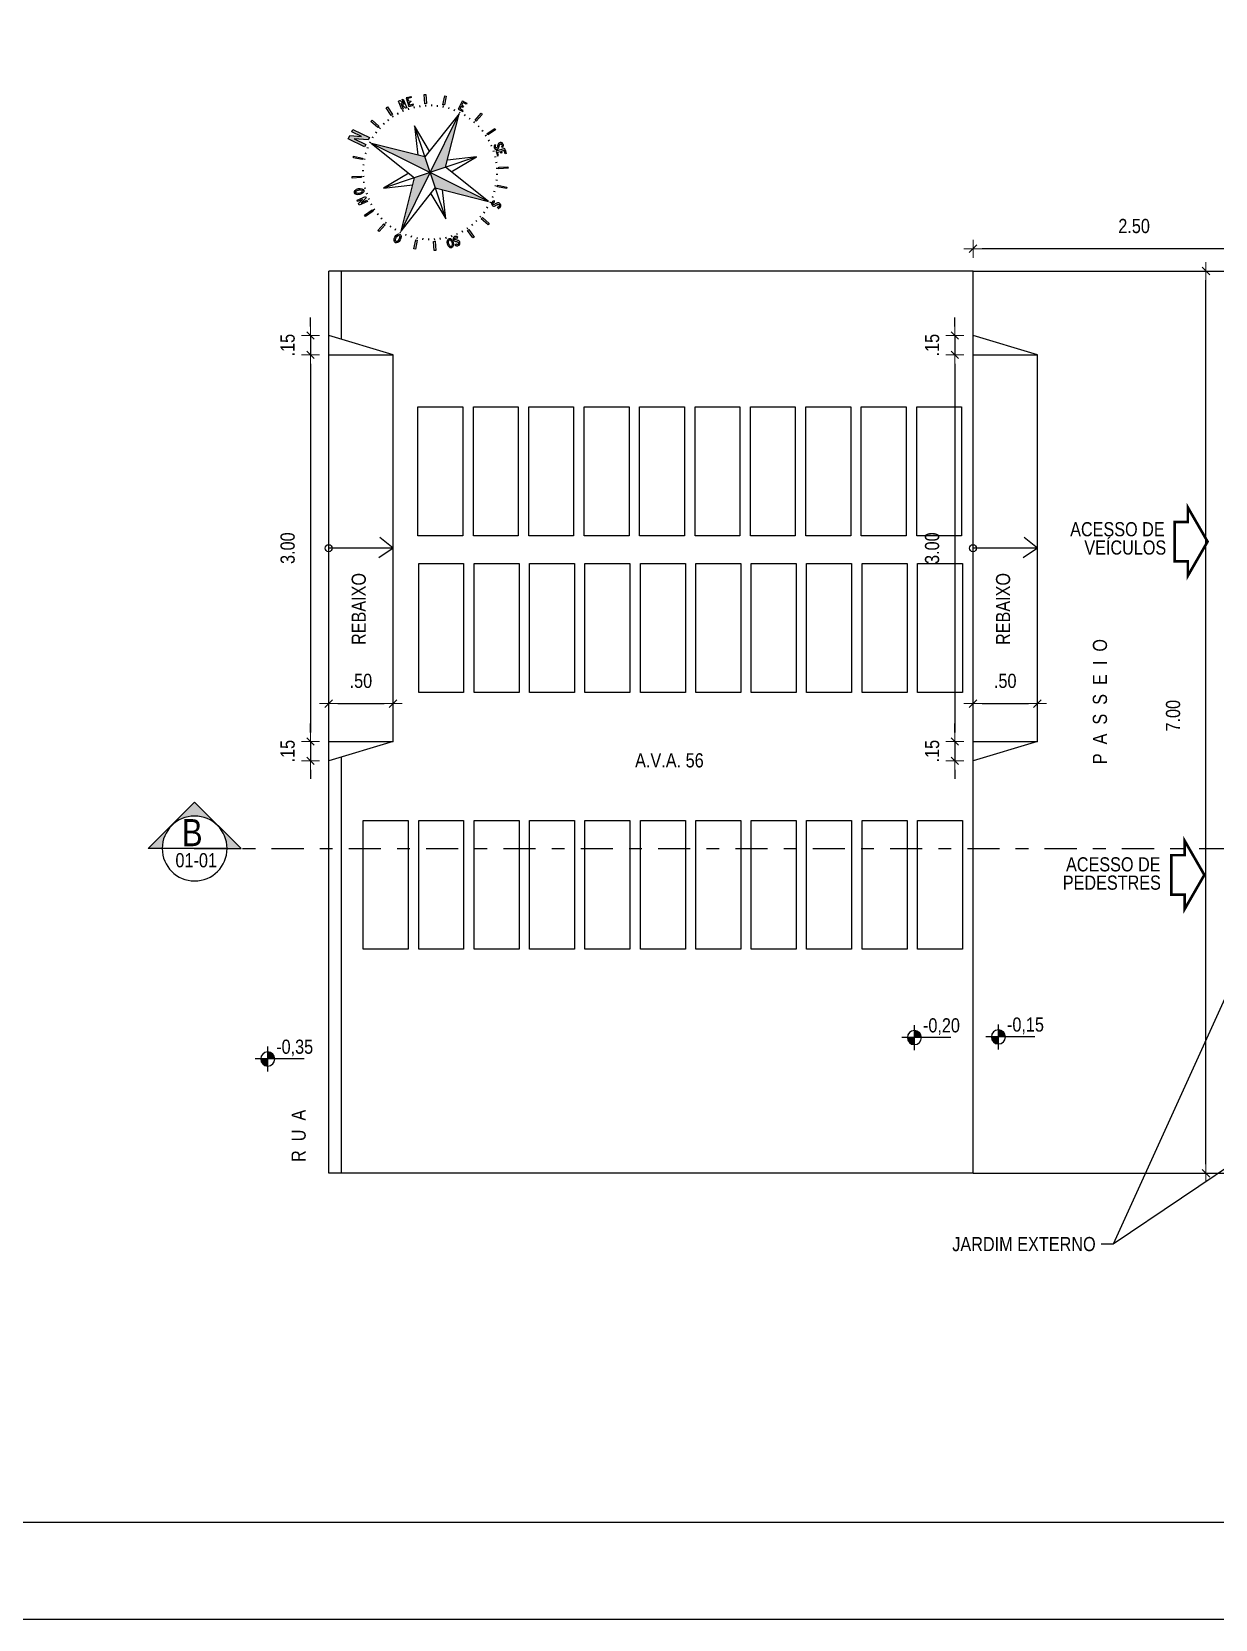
# Model space of a CAD drawing. Extents: x -178 to 151, y -135 to 745.
# Drawn here: x 99.95 to 109.13, y 700.13 to 712.45 of the extents above; entities that cross this region are included whole.
import ezdxf
from ezdxf.enums import TextEntityAlignment as Align

# ---------------------------------------------------------------- set-up
doc = ezdxf.new("R2010")
doc.units = 0
doc.header["$MEASUREMENT"] = 0
doc.header["$PDSIZE"] = -5
doc.linetypes.add('DASHDOT2', pattern=[0.5, 0.25, -0.125, 0, -0.125])
doc.layers.get('0').update_dxf_attribs({"linetype": 'CONTINUOUS'})
doc.layers.get('Defpoints').update_dxf_attribs({"linetype": 'CONTINUOUS'})
for name, color, linetype in [('AR-ALV', 5, 'CONTINUOUS'), ('AR-TXT', 1, 'CONTINUOUS'), ('COTAS', 7, 'CONTINUOUS'), ('DIVERSOS', 1, 'CONTINUOUS'), ('E-txt-g', 3, 'CONTINUOUS'), ('Layer1', 7, 'CONTINUOUS'), ('LAYER4', 7, 'CONTINUOUS'), ('LAYER5', 8, 'CONTINUOUS'), ('LAYER7', 4, 'CONTINUOUS'), ('TXT', 2, 'CONTINUOUS')]:
    doc.layers.add(name, color=color, linetype=linetype)
for name, color, linetype, lineweight in [('E-Cta-W', 7, 'CONTINUOUS', 20), ('E-Pen-C', 4, 'CONTINUOUS', 15), ('E-Pen-G', 3, 'CONTINUOUS', 30), ('E-Txt-W', 7, 'CONTINUOUS', 20)]:
    doc.layers.add(name, color=color, linetype=linetype, lineweight=lineweight)
doc.styles.add('F2', font='swissc.ttf')
doc.styles.add('REG60', font='romans.shx', dxfattribs={"width": 0.8, "height": 0.15})
doc.styles.add('REG80', font='romans.shx', dxfattribs={"width": 0.8, "height": 0.2})
doc.dimstyles.new('DIMENSION-1', dxfattribs={"dimtxt": 0.11, "dimasz": 0.07, "dimexe": 1, "dimexo": 0, "dimgap": 0.12, "dimtad": 1, "dimzin": 7, "dimdsep": 46, "dimtxsty": 'F2', "dimblk1": 'TRACO', "dimblk2": 'TRACO', "dimsah": 1, "dimcen": 1, "dimse1": 1, "dimse2": 1, "dimclrd": 256, "dimclre": 256, "dimclrt": 6, "dimadec": 0, "dimazin": 0, "dimtfac": 1, "dimtix": 1, "dimtmove": 2, "dimatfit": 3, "dimldrblk": 'TRACO', "dimfxl": 1, "dimtolj": 1, "dimtzin": 0, "dimarcsym": 0})
doc.dimstyles.get("Standard").update_dxf_attribs({"dimtxt": 0.18, "dimasz": 0.18, "dimexe": 0.18, "dimexo": 0.0625, "dimgap": 0.09, "dimtad": 0, "dimtih": 1, "dimtoh": 1, "dimdec": 4, "dimzin": 0, "dimdsep": 46, "dimtxsty": 'Standard', "dimcen": 0.09, "dimadec": 0, "dimazin": 0, "dimtfac": 1, "dimtdec": 4, "dimtofl": 0, "dimtmove": 0, "dimatfit": 3, "dimfxl": 1, "dimtolj": 1, "dimtzin": 0, "dimarcsym": 0})

# ---------------------------------------------------------------- blocks, each defined once
blk = doc.blocks.new('TRACO')
at = {"layer": 'E-Pen-C'}
for p, q in [((-1, 0), (1, 0)), ((0, 1), (0, -1))]:
    blk.add_line(p, q, dxfattribs=at)
at = {"layer": 'E-Pen-G'}
blk.add_line((-0.42, -0.42), (0.42, 0.42), dxfattribs=at)
blk = doc.blocks.new('*D343')
at = {"linetype": 'Continuous', "lineweight": -2}
blk.add_line((109.682, 710.763), (107.322, 710.763), dxfattribs=at)
at = {"layer": 'Defpoints', "color": 0, "linetype": 'Continuous'}
for p in [(107.252, 710.763), (107.252, 710.363), (109.752, 710.363)]:
    blk.add_point(p, dxfattribs=at)
at = {"linetype": 'Continuous', "lineweight": -2, "xscale": 0.07, "yscale": 0.07, "zscale": 0.07, "rotation": 180}
blk.add_blockref('TRACO', (107.252, 710.763), dxfattribs=at)
at = {"linetype": 'Continuous', "lineweight": -2, "xscale": 0.07, "yscale": 0.07, "zscale": 0.07}
blk.add_blockref('TRACO', (109.752, 710.763), dxfattribs=at)
at = {"color": 6, "linetype": 'Continuous', "insert": (108.502, 710.939), "char_height": 0.11, "attachment_point": 5, "style": 'F2'}
blk.add_mtext('\\A1;2.50', dxfattribs=at)
blk = doc.blocks.new('*D344')
at = {"linetype": 'Continuous', "lineweight": -2}
for p, q in [((107.111, 710.16), (107.111, 710.23)), ((107.111, 710.09), (107.111, 709.94)), ((107.111, 709.87), (107.111, 709.8))]:
    blk.add_line(p, q, dxfattribs=at)
at = {"layer": 'Defpoints', "color": 0, "linetype": 'Continuous'}
for p in [(107.27, 710.09), (107.111, 709.94), (107.27, 709.94)]:
    blk.add_point(p, dxfattribs=at)
at = {"linetype": 'Continuous', "lineweight": -2, "xscale": 0.07, "yscale": 0.07, "zscale": 0.07}
for p, rotation in [((107.111, 710.09), 270), ((107.111, 709.94), 90)]:
    blk.add_blockref('TRACO', p, dxfattribs=dict(at, rotation=rotation))
at = {"color": 6, "linetype": 'Continuous', "insert": (106.935, 710.015), "char_height": 0.11, "attachment_point": 5, "rotation": 90, "style": 'F2'}
blk.add_mtext('\\A1;.15', dxfattribs=at)
blk = doc.blocks.new('*D345')
at = {"linetype": 'Continuous', "lineweight": -2}
blk.add_line((107.111, 709.87), (107.111, 707.01), dxfattribs=at)
at = {"layer": 'Defpoints', "color": 0, "linetype": 'Continuous'}
for p in [(107.27, 709.94), (107.111, 706.94), (107.27, 706.94)]:
    blk.add_point(p, dxfattribs=at)
at = {"linetype": 'Continuous', "lineweight": -2, "xscale": 0.07, "yscale": 0.07, "zscale": 0.07}
for p, rotation in [((107.111, 709.94), 90), ((107.111, 706.94), 270)]:
    blk.add_blockref('TRACO', p, dxfattribs=dict(at, rotation=rotation))
at = {"color": 6, "linetype": 'Continuous', "insert": (106.935, 708.44), "char_height": 0.11, "attachment_point": 5, "rotation": 90, "style": 'F2'}
blk.add_mtext('\\A1;3.00', dxfattribs=at)
blk = doc.blocks.new('*D346')
at = {"linetype": 'Continuous', "lineweight": -2}
for p, q in [((107.111, 707.01), (107.111, 707.08)), ((107.111, 706.94), (107.111, 706.79)), ((107.111, 706.72), (107.111, 706.65))]:
    blk.add_line(p, q, dxfattribs=at)
at = {"layer": 'Defpoints', "color": 0, "linetype": 'Continuous'}
for p in [(107.27, 706.94), (107.111, 706.79), (107.27, 706.79)]:
    blk.add_point(p, dxfattribs=at)
at = {"linetype": 'Continuous', "lineweight": -2, "xscale": 0.07, "yscale": 0.07, "zscale": 0.07}
for p, rotation in [((107.111, 706.94), 270), ((107.111, 706.79), 90)]:
    blk.add_blockref('TRACO', p, dxfattribs=dict(at, rotation=rotation))
at = {"color": 6, "linetype": 'Continuous', "insert": (106.935, 706.865), "char_height": 0.11, "attachment_point": 5, "rotation": 90, "style": 'F2'}
blk.add_mtext('\\A1;.15', dxfattribs=at)
blk = doc.blocks.new('*D347')
at = {"linetype": 'Continuous', "lineweight": -2}
blk.add_line((107.322, 707.234), (107.682, 707.234), dxfattribs=at)
at = {"layer": 'Defpoints', "color": 0, "linetype": 'Continuous'}
for p in [(107.752, 707.234), (107.252, 706.94), (107.752, 706.94)]:
    blk.add_point(p, dxfattribs=at)
at = {"linetype": 'Continuous', "lineweight": -2, "xscale": 0.07, "yscale": 0.07, "zscale": 0.07, "rotation": 180}
blk.add_blockref('TRACO', (107.252, 707.234), dxfattribs=at)
at = {"linetype": 'Continuous', "lineweight": -2, "xscale": 0.07, "yscale": 0.07, "zscale": 0.07}
blk.add_blockref('TRACO', (107.752, 707.234), dxfattribs=at)
at = {"color": 6, "linetype": 'Continuous', "insert": (107.502, 707.41), "char_height": 0.11, "attachment_point": 5, "style": 'F2'}
blk.add_mtext('\\A1;.50', dxfattribs=at)
blk = doc.blocks.new('*D355')
at = {"linetype": 'Continuous', "lineweight": -2}
blk.add_line((109.06, 703.66), (109.06, 710.52), dxfattribs=at)
at = {"layer": 'Defpoints', "color": 0, "linetype": 'Continuous'}
for p in [(107.179, 710.59), (109.06, 710.59), (107.252, 703.59)]:
    blk.add_point(p, dxfattribs=at)
at = {"linetype": 'Continuous', "lineweight": -2, "xscale": 0.07, "yscale": 0.07, "zscale": 0.07}
for p, rotation in [((109.06, 710.59), 90), ((109.06, 703.59), 270)]:
    blk.add_blockref('TRACO', p, dxfattribs=dict(at, rotation=rotation))
at = {"color": 6, "linetype": 'Continuous', "insert": (108.805, 707.14), "char_height": 0.11, "attachment_point": 5, "rotation": 90, "style": 'F2'}
blk.add_mtext('\\A1;7.00', dxfattribs=at)
blk = doc.blocks.new('Seta')
at = {"const_width": 2}
blk.add_lwpolyline([(10, 15), (10, 26), (25, 0), (10, -26), (10, -15), (0, -15), (0, 15)], close=True, dxfattribs=at)
blk = doc.blocks.new('A$C52F82244')
at = {"layer": 'LAYER5'}
blk.add_hatch(color=2, dxfattribs=at).paths.add_polyline_path([(0.5, 0.85), (0, 0.35), (0.15, 0.35, -1), (0.85, 0.35), (1, 0.35)])
at = {"layer": 'LAYER4', "color": 2}
blk.add_line((0.15, 0.35), (0.85, 0.35), dxfattribs=at)
at = {"layer": 'LAYER7', "color": 2}
for p, q in [((0.5, 0.85), (0, 0.35)), ((0.5, 0.85), (1, 0.35)), ((0.15, 0.35), (0, 0.35)), ((0.85, 0.35), (1, 0.35))]:
    blk.add_line(p, q, dxfattribs=at)
blk.add_circle((0.5, 0.35), 0.35, dxfattribs=at)
blk = doc.blocks.new('NIVEL')
at = {"layer": 'DIVERSOS'}
h = blk.add_hatch(color=7, dxfattribs=at)
h.paths.add_polyline_path([(0, 0.137, 0.414214), (-0.137, 0), (0, 0)])
h.paths.add_polyline_path([(0, 0), (0, -0.137, 0.414214), (0.137, 0)])
at = {"layer": 'DIVERSOS', "color": 7}
for p, q in [((0.709, 0), (-0.242, 0)), ((0, 0.242), (0, -0.242))]:
    blk.add_line(p, q, dxfattribs=at)
blk.add_circle((0, 0), 0.137, dxfattribs=at)
blk = doc.blocks.new('*D475')
at = {"linetype": 'Continuous', "lineweight": -2}
for p, q in [((102.111, 710.16), (102.111, 710.23)), ((102.111, 710.09), (102.111, 709.94)), ((102.111, 709.87), (102.111, 709.8))]:
    blk.add_line(p, q, dxfattribs=at)
at = {"layer": 'Defpoints', "color": 0, "linetype": 'Continuous'}
for p in [(102.27, 710.09), (102.111, 709.94), (102.27, 709.94)]:
    blk.add_point(p, dxfattribs=at)
at = {"linetype": 'Continuous', "lineweight": -2, "xscale": 0.07, "yscale": 0.07, "zscale": 0.07}
for p, rotation in [((102.111, 710.09), 270), ((102.111, 709.94), 90)]:
    blk.add_blockref('TRACO', p, dxfattribs=dict(at, rotation=rotation))
at = {"color": 6, "linetype": 'Continuous', "insert": (101.934, 710.015), "char_height": 0.11, "attachment_point": 5, "rotation": 90, "style": 'F2'}
blk.add_mtext('\\A1;.15', dxfattribs=at)
blk = doc.blocks.new('*D476')
at = {"linetype": 'Continuous', "lineweight": -2}
blk.add_line((102.111, 709.87), (102.111, 707.01), dxfattribs=at)
at = {"layer": 'Defpoints', "color": 0, "linetype": 'Continuous'}
for p in [(102.27, 709.94), (102.111, 706.94), (102.27, 706.94)]:
    blk.add_point(p, dxfattribs=at)
at = {"linetype": 'Continuous', "lineweight": -2, "xscale": 0.07, "yscale": 0.07, "zscale": 0.07}
for p, rotation in [((102.111, 709.94), 90), ((102.111, 706.94), 270)]:
    blk.add_blockref('TRACO', p, dxfattribs=dict(at, rotation=rotation))
at = {"color": 6, "linetype": 'Continuous', "insert": (101.934, 708.44), "char_height": 0.11, "attachment_point": 5, "rotation": 90, "style": 'F2'}
blk.add_mtext('\\A1;3.00', dxfattribs=at)
blk = doc.blocks.new('*D477')
at = {"linetype": 'Continuous', "lineweight": -2}
for p, q in [((102.111, 707.01), (102.111, 707.08)), ((102.111, 706.94), (102.111, 706.79)), ((102.111, 706.72), (102.111, 706.65))]:
    blk.add_line(p, q, dxfattribs=at)
at = {"layer": 'Defpoints', "color": 0, "linetype": 'Continuous'}
for p in [(102.27, 706.94), (102.111, 706.79), (102.27, 706.79)]:
    blk.add_point(p, dxfattribs=at)
at = {"linetype": 'Continuous', "lineweight": -2, "xscale": 0.07, "yscale": 0.07, "zscale": 0.07}
for p, rotation in [((102.111, 706.94), 270), ((102.111, 706.79), 90)]:
    blk.add_blockref('TRACO', p, dxfattribs=dict(at, rotation=rotation))
at = {"color": 6, "linetype": 'Continuous', "insert": (101.934, 706.865), "char_height": 0.11, "attachment_point": 5, "rotation": 90, "style": 'F2'}
blk.add_mtext('\\A1;.15', dxfattribs=at)
blk = doc.blocks.new('*D478')
at = {"linetype": 'Continuous', "lineweight": -2}
blk.add_line((102.322, 707.234), (102.682, 707.234), dxfattribs=at)
at = {"layer": 'Defpoints', "color": 0, "linetype": 'Continuous'}
for p in [(102.752, 707.234), (102.252, 706.94), (102.752, 706.94)]:
    blk.add_point(p, dxfattribs=at)
at = {"linetype": 'Continuous', "lineweight": -2, "xscale": 0.07, "yscale": 0.07, "zscale": 0.07, "rotation": 180}
blk.add_blockref('TRACO', (102.252, 707.234), dxfattribs=at)
at = {"linetype": 'Continuous', "lineweight": -2, "xscale": 0.07, "yscale": 0.07, "zscale": 0.07}
blk.add_blockref('TRACO', (102.752, 707.234), dxfattribs=at)
at = {"color": 6, "linetype": 'Continuous', "insert": (102.502, 707.41), "char_height": 0.11, "attachment_point": 5, "style": 'F2'}
blk.add_mtext('\\A1;.50', dxfattribs=at)
blk = doc.blocks.new('TXT-AMB75')
at = {"layer": 'E-txt-g', "style": 'REG80', "width": 0.8, "flags": 8}
blk.add_attdef('TXT', text='', height=0.2, dxfattribs=at).set_placement((0.005, 0.296), align=Align.CENTER)
at = {"layer": 'E-Txt-W', "style": 'REG60', "width": 0.8, "flags": 8}
blk.add_attdef('TXT', text='', height=0.15, dxfattribs=at).set_placement((0.005, 0.027), align=Align.CENTER)
blk = doc.blocks.new('al-norte')
at = {"layer": 'TXT'}
for points in [[(0.055, 2.221), (-0.065, 2.532), (-0.092, 2.532), (-0.167, 2.532), (-0.167, 2.01), (-0.092, 2.01), (-0.092, 2.379), (0.055, 2.001), (0.131, 2.001), (0.131, 2.531), (0.055, 2.531)], [(0.007, 1.875), (0, 0), (0.333, 0.33)]]:
    blk.add_hatch(color=7, dxfattribs=at).paths.add_polyline_path(points)
h = blk.add_hatch(color=7, dxfattribs=at)
h.paths.add_polyline_path([(0, 0), (0.33, -0.333), (1.875, -0.007)])
h.paths.add_polyline_path([(0, 0), (-0.333, -0.33), (-0.007, -1.875)])
h.paths.add_polyline_path([(0, 0), (-0.33, 0.333), (-1.875, 0.007)])
at = {"layer": 'TXT', "color": 7}
for p, q in [((-0.092, 2.532), (-0.065, 2.532)), ((0.055, 2.001), (-0.092, 2.379)), ((-0.065, 2.532), (0.055, 2.221)), ((-1.135, 1.932), (-1.094, 1.956)), ((-1.003, 1.705), (-1.135, 1.932)), ((-1.094, 1.956), (-0.963, 1.728)), ((-0.643, 1.786), (-0.659, 1.83)), ((-0.596, 2.16), (-0.551, 2.172)), ((-0.528, 1.906), (-0.596, 2.16)), ((-0.551, 2.172), (-0.483, 1.919)), ((-0.483, 1.919), (-0.528, 1.906)), ((-0.485, 1.835), (-0.497, 1.881)), ((-0.323, 1.871), (-0.331, 1.917)), ((0.007, 1.875), (-0.33, 0.333)), ((-0.159, 1.892), (-0.163, 1.938)), ((-0.007, -1.875), (0.007, 1.875)), ((0.007, 1.898), (0.007, 1.945)), ((0.333, 0.33), (0.007, 1.875)), ((0.172, 1.891), (0.176, 1.937)), ((0.336, 1.868), (0.344, 1.915)), ((0.498, 1.832), (0.51, 1.877)), ((0.656, 1.782), (0.672, 1.826)), ((-1.736, 1.416), (-1.711, 1.444)), ((-1.54, 1.244), (-1.736, 1.416)), ((-1.711, 1.444), (-1.702, 1.454)), ((-1.702, 1.454), (-1.546, 1.396)), ((-1.662, 1.499), (-1.637, 1.528)), ((-1.546, 1.396), (-1.662, 1.499)), ((-1.654, 1.393), (-1.515, 1.272)), ((-1.463, 1.324), (-1.654, 1.393)), ((-1.637, 1.528), (-1.438, 1.353)), ((-1.338, 1.347), (-1.371, 1.38)), ((-1.215, 1.459), (-1.245, 1.495)), ((-1.083, 1.559), (-1.11, 1.597)), ((-0.963, 1.728), (-1.003, 1.705)), ((-0.943, 1.647), (-0.967, 1.688)), ((-0.796, 1.723), (-0.816, 1.766)), ((0.808, 1.718), (0.828, 1.76)), ((0.955, 1.641), (0.979, 1.681)), ((1.094, 1.551), (1.121, 1.59)), ((1.225, 1.45), (1.256, 1.486)), ((1.343, 1.446), (1.415, 1.635)), ((1.347, 1.338), (1.38, 1.371)), ((1.476, 1.683), (1.417, 1.527)), ((1.466, 1.692), (1.476, 1.683)), ((1.538, 1.43), (1.572, 1.393)), ((1.561, 1.452), (1.596, 1.414)), ((1.596, 1.414), (1.572, 1.393)), ((-1.949, 1.106), (-1.925, 1.146)), ((-1.721, 0.975), (-1.949, 1.106)), ((-1.925, 1.146), (-1.698, 1.015)), ((-1.698, 1.015), (-1.721, 0.975)), ((-1.641, 0.955), (-1.681, 0.979)), ((-1.551, 1.094), (-1.59, 1.121)), ((-1.515, 1.272), (-1.54, 1.244)), ((-1.45, 1.225), (-1.486, 1.256)), ((-1.438, 1.353), (-1.463, 1.324)), ((-0.998, -0.991), (0.998, 0.991)), ((-0.285, 0.538), (-0.991, 0.998)), ((0.991, -0.998), (-0.991, 0.998)), ((-0.991, 0.998), (-0.536, 0.289)), ((0.998, 0.991), (0.289, 0.536)), ((0.538, 0.285), (0.998, 0.991)), ((1.459, 1.215), (1.495, 1.245)), ((1.559, 1.083), (1.597, 1.11)), ((1.647, 0.943), (1.688, 0.967)), ((1.705, 1.003), (1.932, 1.135)), ((1.728, 0.963), (1.705, 1.003)), ((1.956, 1.094), (1.728, 0.963)), ((1.932, 1.135), (1.956, 1.094)), ((-2.169, 0.564), (-2.156, 0.609)), ((-1.915, 0.496), (-2.169, 0.564)), ((-2.156, 0.609), (-1.903, 0.541)), ((-1.903, 0.541), (-1.915, 0.496)), ((-1.832, 0.498), (-1.877, 0.51)), ((-1.782, 0.656), (-1.826, 0.672)), ((-1.718, 0.808), (-1.76, 0.828)), ((1.723, 0.796), (1.766, 0.816)), ((1.786, 0.643), (1.83, 0.659)), ((1.835, 0.485), (1.881, 0.497)), ((-1.898, 0.007), (-1.945, 0.007)), ((-1.891, 0.172), (-1.937, 0.176)), ((-1.868, 0.336), (-1.915, 0.344)), ((-1.875, 0.007), (-0.33, 0.333)), ((-1.875, 0.007), (-0.333, -0.33)), ((-1.875, 0.007), (1.875, -0.007)), ((1.875, -0.007), (0.333, 0.33)), ((1.871, 0.323), (1.917, 0.331)), ((1.892, 0.159), (1.938, 0.163)), ((1.986, 0.075), (1.986, 0.034)), ((2.246, 0.075), (1.986, 0.075)), ((1.986, 0.034), (1.986, -0.068)), ((2.017, 0.034), (2.1, 0.034)), ((2.017, -0.068), (2.017, 0.034)), ((2.1, 0.034), (2.1, -0.017)), ((2.132, 0.034), (2.214, 0.034)), ((2.132, 0.034), (2.132, -0.017)), ((2.214, -0.068), (2.214, 0.034)), ((2.246, 0.034), (2.246, 0.075)), ((2.246, 0.034), (2.246, -0.068)), ((-1.892, -0.159), (-1.938, -0.163)), ((-1.871, -0.323), (-1.917, -0.331)), ((-0.538, -0.285), (-0.998, -0.991)), ((-0.333, -0.33), (-0.007, -1.875)), ((-0.007, -1.875), (0.33, -0.333)), ((0.33, -0.333), (1.875, -0.007)), ((0.991, -0.998), (0.536, -0.289)), ((1.868, -0.336), (1.915, -0.344)), ((1.891, -0.172), (1.937, -0.176)), ((1.898, -0.007), (1.945, -0.007)), ((1.986, -0.068), (2.017, -0.068)), ((2.132, -0.017), (2.1, -0.017)), ((2.246, -0.068), (2.214, -0.068)), ((-2.172, -0.551), (-1.919, -0.483)), ((-2.16, -0.596), (-2.172, -0.551)), ((-1.906, -0.528), (-2.16, -0.596)), ((-1.919, -0.483), (-1.906, -0.528)), ((-1.835, -0.485), (-1.881, -0.497)), ((-1.786, -0.643), (-1.83, -0.659)), ((-1.723, -0.796), (-1.766, -0.816)), ((-0.998, -0.991), (-0.289, -0.536)), ((0.285, -0.538), (0.991, -0.998)), ((1.718, -0.808), (1.76, -0.828)), ((1.782, -0.656), (1.826, -0.672)), ((1.832, -0.498), (1.877, -0.51)), ((1.903, -0.541), (1.915, -0.496)), ((2.156, -0.609), (1.903, -0.541)), ((1.915, -0.496), (2.169, -0.564)), ((2.169, -0.564), (2.156, -0.609)), ((-1.956, -1.094), (-1.728, -0.963)), ((-1.932, -1.135), (-1.956, -1.094)), ((-1.705, -1.003), (-1.932, -1.135)), ((-1.728, -0.963), (-1.705, -1.003)), ((-1.647, -0.943), (-1.688, -0.967)), ((-1.559, -1.083), (-1.597, -1.11)), ((-1.459, -1.215), (-1.495, -1.245)), ((-1.347, -1.338), (-1.38, -1.371)), ((1.338, -1.347), (1.371, -1.38)), ((1.432, -1.36), (1.43, -1.368)), ((1.436, -1.353), (1.432, -1.36)), ((1.44, -1.347), (1.436, -1.353)), ((1.445, -1.341), (1.44, -1.347)), ((1.45, -1.335), (1.445, -1.341)), ((1.45, -1.225), (1.486, -1.256)), ((1.456, -1.33), (1.45, -1.335)), ((1.463, -1.325), (1.456, -1.33)), ((1.469, -1.321), (1.463, -1.325)), ((1.476, -1.318), (1.469, -1.321)), ((1.471, -1.369), (1.476, -1.363)), ((1.484, -1.315), (1.476, -1.318)), ((1.476, -1.363), (1.482, -1.358)), ((1.482, -1.358), (1.489, -1.354)), ((1.491, -1.313), (1.484, -1.315)), ((1.489, -1.354), (1.496, -1.352)), ((1.499, -1.313), (1.491, -1.313)), ((1.496, -1.352), (1.503, -1.35)), ((1.53, -1.312), (1.499, -1.313)), ((1.503, -1.35), (1.511, -1.35)), ((1.511, -1.35), (1.527, -1.351)), ((1.527, -1.351), (1.53, -1.312)), ((1.551, -1.094), (1.59, -1.121)), ((1.641, -0.955), (1.681, -0.979)), ((1.698, -1.015), (1.721, -0.975)), ((1.925, -1.146), (1.698, -1.015)), ((1.721, -0.975), (1.949, -1.106)), ((1.949, -1.106), (1.925, -1.146)), ((-1.556, -1.565), (-1.514, -1.564)), ((-1.556, -1.565), (-1.555, -1.58)), ((-1.555, -1.58), (-1.553, -1.595)), ((-1.553, -1.595), (-1.549, -1.61)), ((-1.549, -1.61), (-1.544, -1.624)), ((-1.544, -1.624), (-1.54, -1.631)), ((-1.54, -1.631), (-1.536, -1.638)), ((-1.536, -1.638), (-1.532, -1.644)), ((-1.532, -1.644), (-1.526, -1.649)), ((-1.526, -1.649), (-1.513, -1.658)), ((-1.516, -1.579), (-1.514, -1.564)), ((-1.516, -1.587), (-1.516, -1.579)), ((-1.515, -1.595), (-1.516, -1.587)), ((-1.513, -1.602), (-1.515, -1.595)), ((-1.51, -1.609), (-1.513, -1.602)), ((-1.513, -1.658), (-1.5, -1.667)), ((-1.506, -1.616), (-1.51, -1.609)), ((-1.501, -1.623), (-1.506, -1.616)), ((-1.495, -1.628), (-1.501, -1.623)), ((-1.5, -1.667), (-1.493, -1.67)), ((-1.488, -1.632), (-1.495, -1.628)), ((-1.493, -1.67), (-1.485, -1.672)), ((-1.484, -1.633), (-1.488, -1.632)), ((-1.485, -1.672), (-1.478, -1.673)), ((-1.481, -1.634), (-1.484, -1.633)), ((-1.473, -1.633), (-1.481, -1.634)), ((-1.478, -1.673), (-1.47, -1.672)), ((-1.465, -1.631), (-1.473, -1.633)), ((-1.47, -1.672), (-1.463, -1.671)), ((-1.457, -1.628), (-1.465, -1.631)), ((-1.463, -1.671), (-1.455, -1.669)), ((-1.451, -1.622), (-1.457, -1.628)), ((-1.454, -1.487), (-1.455, -1.494)), ((-1.455, -1.494), (-1.455, -1.502)), ((-1.455, -1.502), (-1.454, -1.51)), ((-1.455, -1.669), (-1.448, -1.666)), ((-1.453, -1.479), (-1.454, -1.487)), ((-1.454, -1.51), (-1.451, -1.525)), ((-1.451, -1.471), (-1.453, -1.479)), ((-1.448, -1.464), (-1.451, -1.471)), ((-1.451, -1.525), (-1.443, -1.555)), ((-1.446, -1.616), (-1.451, -1.622)), ((-1.444, -1.457), (-1.448, -1.464)), ((-1.448, -1.666), (-1.441, -1.663)), ((-1.442, -1.609), (-1.446, -1.616)), ((-1.439, -1.451), (-1.444, -1.457)), ((-1.443, -1.555), (-1.44, -1.57)), ((-1.44, -1.602), (-1.442, -1.609)), ((-1.441, -1.663), (-1.434, -1.659)), ((-1.44, -1.57), (-1.439, -1.578)), ((-1.439, -1.594), (-1.44, -1.602)), ((-1.434, -1.445), (-1.439, -1.451)), ((-1.439, -1.578), (-1.439, -1.586)), ((-1.439, -1.586), (-1.439, -1.594)), ((-1.428, -1.44), (-1.434, -1.445)), ((-1.434, -1.659), (-1.428, -1.655)), ((-1.421, -1.436), (-1.428, -1.44)), ((-1.428, -1.655), (-1.421, -1.65)), ((-1.414, -1.432), (-1.421, -1.436)), ((-1.421, -1.65), (-1.416, -1.645)), ((-1.416, -1.645), (-1.41, -1.639)), ((-1.407, -1.43), (-1.414, -1.432)), ((-1.411, -1.497), (-1.41, -1.49)), ((-1.409, -1.513), (-1.411, -1.497)), ((-1.41, -1.49), (-1.409, -1.486)), ((-1.41, -1.639), (-1.406, -1.633)), ((-1.409, -1.486), (-1.408, -1.483)), ((-1.406, -1.528), (-1.409, -1.513)), ((-1.408, -1.483), (-1.404, -1.476)), ((-1.399, -1.429), (-1.407, -1.43)), ((-1.4, -1.558), (-1.406, -1.528)), ((-1.406, -1.633), (-1.402, -1.626)), ((-1.404, -1.476), (-1.398, -1.471)), ((-1.402, -1.626), (-1.399, -1.619)), ((-1.397, -1.573), (-1.4, -1.558)), ((-1.391, -1.428), (-1.399, -1.429)), ((-1.399, -1.619), (-1.396, -1.612)), ((-1.398, -1.471), (-1.391, -1.467)), ((-1.395, -1.589), (-1.397, -1.573)), ((-1.396, -1.612), (-1.395, -1.604)), ((-1.395, -1.596), (-1.395, -1.589)), ((-1.395, -1.604), (-1.395, -1.596)), ((-1.383, -1.428), (-1.391, -1.428)), ((-1.391, -1.467), (-1.387, -1.466)), ((-1.387, -1.466), (-1.383, -1.465)), ((-1.375, -1.429), (-1.383, -1.428)), ((-1.383, -1.465), (-1.38, -1.465)), ((-1.38, -1.465), (-1.376, -1.467)), ((-1.376, -1.467), (-1.372, -1.468)), ((-1.368, -1.43), (-1.375, -1.429)), ((-1.372, -1.468), (-1.369, -1.471)), ((-1.369, -1.471), (-1.363, -1.476)), ((-1.36, -1.432), (-1.368, -1.43)), ((-1.363, -1.476), (-1.358, -1.482)), ((-1.353, -1.436), (-1.36, -1.432)), ((-1.358, -1.482), (-1.354, -1.489)), ((-1.354, -1.489), (-1.352, -1.496)), ((-1.347, -1.44), (-1.353, -1.436)), ((-1.352, -1.496), (-1.35, -1.503)), ((-1.35, -1.511), (-1.351, -1.527)), ((-1.351, -1.527), (-1.312, -1.53)), ((-1.35, -1.503), (-1.35, -1.511)), ((-1.341, -1.445), (-1.347, -1.44)), ((-1.335, -1.45), (-1.341, -1.445)), ((-1.33, -1.456), (-1.335, -1.45)), ((-1.325, -1.463), (-1.33, -1.456)), ((-1.321, -1.469), (-1.325, -1.463)), ((-1.318, -1.476), (-1.321, -1.469)), ((-1.315, -1.484), (-1.318, -1.476)), ((-1.313, -1.491), (-1.315, -1.484)), ((-1.313, -1.499), (-1.313, -1.491)), ((-1.312, -1.53), (-1.313, -1.499)), ((-1.225, -1.45), (-1.256, -1.486)), ((-1.146, -1.925), (-1.015, -1.698)), ((-1.094, -1.551), (-1.121, -1.59)), ((-0.975, -1.721), (-1.106, -1.949)), ((-1.015, -1.698), (-0.975, -1.721)), ((-0.955, -1.641), (-0.979, -1.681)), ((-0.808, -1.718), (-0.828, -1.76)), ((-0.656, -1.782), (-0.672, -1.826)), ((0.643, -1.786), (0.659, -1.83)), ((0.796, -1.723), (0.816, -1.766)), ((0.943, -1.647), (0.967, -1.688)), ((0.963, -1.728), (1.003, -1.705)), ((1.094, -1.956), (0.963, -1.728)), ((1.003, -1.705), (1.135, -1.932)), ((1.083, -1.559), (1.11, -1.597)), ((1.215, -1.459), (1.245, -1.495)), ((1.354, -1.453), (1.278, -1.521)), ((1.278, -1.521), (1.299, -1.545)), ((1.299, -1.545), (1.375, -1.476)), ((1.385, -1.425), (1.354, -1.453)), ((1.375, -1.476), (1.43, -1.538)), ((1.559, -1.619), (1.385, -1.425)), ((1.43, -1.538), (1.393, -1.572)), ((1.414, -1.596), (1.393, -1.572)), ((1.452, -1.561), (1.414, -1.596)), ((1.429, -1.375), (1.428, -1.383)), ((1.428, -1.383), (1.428, -1.391)), ((1.428, -1.391), (1.429, -1.399)), ((1.43, -1.368), (1.429, -1.375)), ((1.429, -1.399), (1.43, -1.407)), ((1.43, -1.407), (1.432, -1.414)), ((1.431, -1.691), (1.507, -1.623)), ((1.452, -1.715), (1.431, -1.691)), ((1.432, -1.414), (1.436, -1.421)), ((1.436, -1.421), (1.44, -1.428)), ((1.44, -1.428), (1.445, -1.434)), ((1.445, -1.434), (1.451, -1.439)), ((1.451, -1.439), (1.457, -1.444)), ((1.452, -1.561), (1.507, -1.623)), ((1.528, -1.646), (1.452, -1.715)), ((1.457, -1.444), (1.464, -1.448)), ((1.464, -1.448), (1.471, -1.451)), ((1.465, -1.38), (1.467, -1.376)), ((1.465, -1.383), (1.465, -1.38)), ((1.466, -1.387), (1.465, -1.383)), ((1.467, -1.391), (1.466, -1.387)), ((1.467, -1.376), (1.468, -1.372)), ((1.471, -1.398), (1.467, -1.391)), ((1.468, -1.372), (1.471, -1.369)), ((1.476, -1.404), (1.471, -1.398)), ((1.471, -1.451), (1.479, -1.453)), ((1.483, -1.408), (1.476, -1.404)), ((1.479, -1.453), (1.487, -1.454)), ((1.486, -1.409), (1.483, -1.408)), ((1.49, -1.41), (1.486, -1.409)), ((1.487, -1.454), (1.494, -1.455)), ((1.497, -1.411), (1.49, -1.41)), ((1.494, -1.455), (1.502, -1.455)), ((1.513, -1.409), (1.497, -1.411)), ((1.502, -1.455), (1.51, -1.454)), ((1.51, -1.454), (1.525, -1.451)), ((1.528, -1.406), (1.513, -1.409)), ((1.525, -1.451), (1.555, -1.443)), ((1.558, -1.4), (1.528, -1.406)), ((1.528, -1.646), (1.559, -1.619)), ((1.555, -1.443), (1.57, -1.44)), ((1.573, -1.397), (1.558, -1.4)), ((1.579, -1.516), (1.564, -1.514)), ((1.565, -1.556), (1.564, -1.514)), ((1.565, -1.556), (1.58, -1.555)), ((1.57, -1.44), (1.578, -1.439)), ((1.589, -1.395), (1.573, -1.397)), ((1.578, -1.439), (1.586, -1.439)), ((1.587, -1.516), (1.579, -1.516)), ((1.58, -1.555), (1.595, -1.553)), ((1.586, -1.439), (1.594, -1.439)), ((1.595, -1.515), (1.587, -1.516)), ((1.596, -1.395), (1.589, -1.395)), ((1.594, -1.439), (1.602, -1.44)), ((1.602, -1.513), (1.595, -1.515)), ((1.595, -1.553), (1.61, -1.549)), ((1.604, -1.395), (1.596, -1.395)), ((1.602, -1.44), (1.609, -1.442)), ((1.609, -1.51), (1.602, -1.513)), ((1.612, -1.396), (1.604, -1.395)), ((1.609, -1.442), (1.616, -1.446)), ((1.616, -1.506), (1.609, -1.51)), ((1.61, -1.549), (1.624, -1.544)), ((1.619, -1.399), (1.612, -1.396)), ((1.616, -1.446), (1.622, -1.451)), ((1.623, -1.501), (1.616, -1.506)), ((1.626, -1.402), (1.619, -1.399)), ((1.622, -1.451), (1.628, -1.457)), ((1.628, -1.495), (1.623, -1.501)), ((1.624, -1.544), (1.631, -1.54)), ((1.633, -1.406), (1.626, -1.402)), ((1.628, -1.457), (1.631, -1.465)), ((1.632, -1.488), (1.628, -1.495)), ((1.631, -1.465), (1.633, -1.473)), ((1.631, -1.54), (1.638, -1.536)), ((1.633, -1.484), (1.632, -1.488)), ((1.639, -1.41), (1.633, -1.406)), ((1.633, -1.473), (1.634, -1.481)), ((1.634, -1.481), (1.633, -1.484)), ((1.638, -1.536), (1.644, -1.532)), ((1.645, -1.416), (1.639, -1.41)), ((1.644, -1.532), (1.649, -1.526)), ((1.65, -1.421), (1.645, -1.416)), ((1.649, -1.526), (1.658, -1.513)), ((1.655, -1.428), (1.65, -1.421)), ((1.659, -1.434), (1.655, -1.428)), ((1.658, -1.513), (1.667, -1.5)), ((1.663, -1.441), (1.659, -1.434)), ((1.666, -1.448), (1.663, -1.441)), ((1.669, -1.455), (1.666, -1.448)), ((1.667, -1.5), (1.67, -1.493)), ((1.671, -1.463), (1.669, -1.455)), ((1.67, -1.493), (1.672, -1.485)), ((1.672, -1.47), (1.671, -1.463)), ((1.673, -1.478), (1.672, -1.47)), ((1.672, -1.485), (1.673, -1.478)), ((-1.106, -1.949), (-1.146, -1.925)), ((-0.609, -2.156), (-0.541, -1.903)), ((-0.564, -2.169), (-0.609, -2.156)), ((-0.496, -1.915), (-0.564, -2.169)), ((-0.541, -1.903), (-0.496, -1.915)), ((-0.498, -1.832), (-0.51, -1.877)), ((-0.336, -1.868), (-0.344, -1.915)), ((-0.172, -1.891), (-0.176, -1.937)), ((-0.071, -2.206), (-0.04, -2.176)), ((-0.071, -2.206), (-0.06, -2.216)), ((-0.062, -2.027), (-0.063, -2.035)), ((-0.063, -2.035), (-0.063, -2.043)), ((-0.063, -2.043), (-0.062, -2.05)), ((-0.06, -2.019), (-0.062, -2.027)), ((-0.062, -2.05), (-0.06, -2.058)), ((-0.057, -2.012), (-0.06, -2.019)), ((-0.06, -2.058), (-0.058, -2.065)), ((-0.06, -2.216), (-0.048, -2.226)), ((-0.058, -2.065), (-0.054, -2.072)), ((-0.053, -2.005), (-0.057, -2.012)), ((-0.054, -2.072), (-0.05, -2.079)), ((-0.049, -1.999), (-0.053, -2.005)), ((-0.05, -2.079), (-0.045, -2.085)), ((-0.044, -1.993), (-0.049, -1.999)), ((-0.048, -2.226), (-0.035, -2.234)), ((-0.045, -2.085), (-0.039, -2.091)), ((-0.038, -1.988), (-0.044, -1.993)), ((-0.031, -2.189), (-0.04, -2.176)), ((-0.039, -2.091), (-0.034, -2.096)), ((-0.032, -1.983), (-0.038, -1.988)), ((-0.035, -2.234), (-0.021, -2.241)), ((-0.034, -2.096), (-0.021, -2.105)), ((-0.025, -1.979), (-0.032, -1.983)), ((-0.026, -2.194), (-0.031, -2.189)), ((-0.02, -2.199), (-0.026, -2.194)), ((-0.018, -1.975), (-0.025, -1.979)), ((-0.021, -2.105), (0.005, -2.121)), ((-0.021, -2.241), (-0.014, -2.244)), ((-0.02, -2.037), (-0.019, -2.029)), ((-0.019, -2.045), (-0.02, -2.037)), ((-0.014, -2.203), (-0.02, -2.199)), ((-0.019, -2.029), (-0.017, -2.021)), ((-0.017, -2.048), (-0.019, -2.045)), ((-0.011, -1.973), (-0.018, -1.975)), ((-0.017, -2.021), (-0.015, -2.018)), ((-0.015, -2.051), (-0.017, -2.048)), ((-0.015, -2.018), (-0.012, -2.015)), ((-0.01, -2.057), (-0.015, -2.051)), ((-0.007, -2.207), (-0.014, -2.203)), ((-0.014, -2.244), (-0.007, -2.246)), ((-0.012, -2.015), (-0.01, -2.013)), ((-0.003, -1.972), (-0.011, -1.973)), ((-0.01, -2.013), (-0.006, -2.011)), ((0.002, -2.067), (-0.01, -2.057)), ((-0.007, -1.898), (-0.007, -1.945)), ((0.001, -2.209), (-0.007, -2.207)), ((-0.007, -2.246), (0.001, -2.247)), ((-0.006, -2.011), (-0.002, -2.01)), ((0.005, -1.971), (-0.003, -1.972)), ((-0.002, -2.01), (0.002, -2.009)), ((0.009, -2.21), (0.001, -2.209)), ((0.001, -2.247), (0.009, -2.247)), ((0.002, -2.009), (0.01, -2.009)), ((0.014, -2.077), (0.002, -2.067)), ((0.013, -1.971), (0.005, -1.971)), ((0.005, -2.121), (0.018, -2.13)), ((0.017, -2.21), (0.009, -2.21)), ((0.009, -2.247), (0.024, -2.245)), ((0.01, -2.009), (0.018, -2.01)), ((0.02, -1.972), (0.013, -1.971)), ((0.039, -2.095), (0.014, -2.077)), ((0.025, -2.208), (0.017, -2.21)), ((0.018, -2.01), (0.025, -2.012)), ((0.018, -2.13), (0.024, -2.136)), ((0.028, -1.974), (0.02, -1.972)), ((0.024, -2.136), (0.029, -2.141)), ((0.024, -2.245), (0.04, -2.242)), ((0.025, -2.012), (0.032, -2.016)), ((0.028, -2.207), (0.025, -2.208)), ((0.036, -1.976), (0.028, -1.974)), ((0.031, -2.205), (0.028, -2.207)), ((0.029, -2.141), (0.035, -2.147)), ((0.037, -2.199), (0.031, -2.205)), ((0.032, -2.016), (0.038, -2.02)), ((0.035, -2.147), (0.039, -2.154)), ((0.043, -1.978), (0.036, -1.976)), ((0.041, -2.192), (0.037, -2.199)), ((0.038, -2.02), (0.043, -2.026)), ((0.051, -2.104), (0.039, -2.095)), ((0.039, -2.154), (0.043, -2.161)), ((0.04, -2.242), (0.047, -2.239)), ((0.044, -2.184), (0.041, -2.192)), ((0.05, -1.982), (0.043, -1.978)), ((0.043, -2.026), (0.053, -2.038)), ((0.043, -2.161), (0.045, -2.168)), ((0.045, -2.176), (0.044, -2.184)), ((0.045, -2.168), (0.045, -2.176)), ((0.047, -2.239), (0.054, -2.236)), ((0.056, -1.986), (0.05, -1.982)), ((0.063, -2.113), (0.051, -2.104)), ((0.053, -2.038), (0.084, -2.014)), ((0.054, -2.236), (0.06, -2.231)), ((0.062, -1.991), (0.056, -1.986)), ((0.06, -2.231), (0.065, -2.226)), ((0.084, -2.014), (0.062, -1.991)), ((0.069, -2.119), (0.063, -2.113)), ((0.065, -2.226), (0.07, -2.219)), ((0.074, -2.125), (0.069, -2.119)), ((0.07, -2.219), (0.074, -2.213)), ((0.078, -2.131), (0.074, -2.125)), ((0.074, -2.213), (0.077, -2.206)), ((0.077, -2.206), (0.08, -2.199)), ((0.081, -2.138), (0.078, -2.131)), ((0.08, -2.199), (0.083, -2.191)), ((0.084, -2.145), (0.081, -2.138)), ((0.083, -2.191), (0.085, -2.184)), ((0.086, -2.153), (0.084, -2.145)), ((0.085, -2.184), (0.086, -2.176)), ((0.086, -2.161), (0.086, -2.153)), ((0.087, -2.168), (0.086, -2.161)), ((0.086, -2.176), (0.087, -2.168)), ((0.159, -1.892), (0.163, -1.938)), ((0.323, -1.871), (0.331, -1.917)), ((0.483, -1.919), (0.528, -1.906)), ((0.551, -2.172), (0.483, -1.919)), ((0.485, -1.835), (0.497, -1.881)), ((0.528, -1.906), (0.596, -2.16)), ((0.596, -2.16), (0.551, -2.172)), ((1.135, -1.932), (1.094, -1.956))]:
    blk.add_line(p, q, dxfattribs=at)
for points in [[(-0.092, 2.379), (-0.092, 2.01), (-0.167, 2.01), (-0.167, 2.532), (-0.092, 2.532)], [(0.055, 2.221), (0.055, 2.531), (0.131, 2.531), (0.131, 2.001), (0.055, 2.001)], [(1.415, 1.635), (1.292, 1.498), (1.264, 1.523), (1.438, 1.717), (1.466, 1.692)], [(1.417, 1.527), (1.52, 1.643), (1.549, 1.617), (1.372, 1.42), (1.343, 1.446)], [(1.646, 1.528), (1.619, 1.559), (1.425, 1.385), (1.453, 1.354)], [(1.453, 1.354), (1.521, 1.278), (1.545, 1.299), (1.476, 1.375)], [(1.476, 1.375), (1.538, 1.43)], [(1.561, 1.452), (1.623, 1.507)], [(1.646, 1.528), (1.715, 1.452), (1.691, 1.431), (1.623, 1.507)]]:
    blk.add_lwpolyline(points, dxfattribs=at)
for points in [[(0.564, 2.169), (0.609, 2.156), (0.541, 1.903), (0.496, 1.915)], [(1.106, 1.949), (1.146, 1.925), (1.015, 1.698), (0.975, 1.721)], [(2.16, 0.596), (2.172, 0.551), (1.919, 0.483), (1.906, 0.528)]]:
    blk.add_lwpolyline(points, close=True, dxfattribs=at)
for centre, major_axis in [((-1.391, 1.585), (-0.089, 0.105)), ((-2.109, 0.002), (-0.138, 0.003)), ((-1.563, -1.416), (-0.104, -0.09))]:
    blk.add_ellipse(centre, major_axis=major_axis, ratio=0.637019, dxfattribs=at)
for points in [[(-1.455, 1.661), (-1.459, 1.657), (-1.463, 1.651), (-1.464, 1.626), (-1.461, 1.608), (-1.436, 1.557), (-1.403, 1.524), (-1.353, 1.502), (-1.337, 1.504), (-1.324, 1.511), (-1.319, 1.517), (-1.319, 1.553), (-1.327, 1.58), (-1.361, 1.628), (-1.385, 1.648), (-1.428, 1.668), (-1.444, 1.666), (-1.453, 1.662), (-1.454, 1.661), (-1.455, 1.661)], [(-2.208, 0.004), (-2.208, -0.001), (-2.206, -0.008), (-2.188, -0.025), (-2.172, -0.034), (-2.118, -0.05), (-2.071, -0.047), (-2.022, -0.024), (-2.012, -0.011), (-2.009, 0.004), (-2.01, 0.012), (-2.037, 0.036), (-2.063, 0.047), (-2.121, 0.053), (-2.153, 0.049), (-2.195, 0.029), (-2.205, 0.016), (-2.208, 0.007), (-2.208, 0.006), (-2.208, 0.004)], [(-1.638, -1.481), (-1.634, -1.484), (-1.628, -1.488), (-1.603, -1.489), (-1.586, -1.486), (-1.534, -1.46), (-1.502, -1.427), (-1.481, -1.376), (-1.483, -1.36), (-1.49, -1.347), (-1.497, -1.342), (-1.533, -1.343), (-1.559, -1.352), (-1.607, -1.386), (-1.627, -1.411), (-1.645, -1.454), (-1.644, -1.47), (-1.639, -1.478), (-1.639, -1.48), (-1.638, -1.481)]]:
    blk.add_open_spline(points, degree=3, knots=[0, 0, 0, 0, 0.588202, 0.588202, 1.176405, 1.176405, 2.227826, 2.227826, 3.009715, 3.009715, 3.791604, 3.791604, 4.573494, 4.573494, 5.355383, 5.355383, 6.13445, 6.13445, 6.283185, 6.283185, 6.283185, 6.283185], dxfattribs=at)

msp = doc.modelspace()

# ---------------------------------------------------------------- linework, layer by layer
at = {"color": 8, "linetype": 'Continuous'}
for p, q in [((107.252, 710.59), (102.252, 710.59)), ((107.252, 703.59), (102.252, 703.59))]:
    msp.add_line(p, q, dxfattribs=at)
at = {"color": 2}
msp.add_lwpolyline([(84.685, 700.13), (150.689, 700.13), (150.689, 744.68), (84.685, 744.68)], close=True, dxfattribs=at)
at = {"color": 5, "linetype": 'Continuous'}
msp.add_lwpolyline([(86.56, 743.93), (149.939, 743.93), (149.939, 700.88), (86.56, 700.88)], close=True, dxfattribs=at)
at = {"layer": 'AR-ALV', "color": 8, "linetype": 'Continuous'}
for p, q in [((102.252, 703.59), (102.252, 710.59)), ((102.352, 710.06), (102.352, 710.59)), ((107.252, 703.59), (107.252, 710.59)), ((107.252, 710.59), (109.752, 710.59)), ((102.752, 709.94), (102.252, 710.09)), ((107.752, 709.94), (107.252, 710.09)), ((102.252, 709.94), (102.752, 709.94)), ((102.752, 706.94), (102.752, 709.94)), ((107.252, 709.94), (107.752, 709.94)), ((107.752, 706.94), (107.752, 709.94)), ((102.752, 708.44), (102.648, 708.524)), ((107.752, 708.44), (107.648, 708.524)), ((102.752, 708.44), (102.252, 708.44)), ((102.752, 708.44), (102.642, 708.365)), ((107.752, 708.44), (107.252, 708.44)), ((107.752, 708.44), (107.642, 708.365)), ((102.252, 706.94), (102.752, 706.94)), ((102.752, 706.94), (102.252, 706.79)), ((107.252, 706.94), (107.752, 706.94)), ((107.752, 706.94), (107.252, 706.79)), ((102.352, 703.59), (102.352, 706.82)), ((107.252, 703.59), (109.752, 703.59))]:
    msp.add_line(p, q, dxfattribs=at)
at = {"layer": 'AR-ALV', "color": 2, "linetype": 'DASHDOT2'}
msp.add_line((101.208, 706.11), (135.636, 706.11), dxfattribs=at)
at = {"layer": 'AR-ALV', "color": 8, "linetype": 'Continuous'}
for points in [[(103.293, 708.537), (102.945, 708.537), (102.945, 709.536), (103.293, 709.536)], [(103.723, 708.537), (103.375, 708.537), (103.375, 709.536), (103.723, 709.536)], [(104.153, 708.537), (103.805, 708.537), (103.805, 709.536), (104.153, 709.536)], [(104.583, 708.537), (104.235, 708.537), (104.235, 709.536), (104.583, 709.536)], [(105.013, 708.537), (104.665, 708.537), (104.665, 709.536), (105.013, 709.536)], [(105.443, 708.537), (105.095, 708.537), (105.095, 709.536), (105.443, 709.536)], [(105.873, 708.537), (105.525, 708.537), (105.525, 709.536), (105.873, 709.536)], [(106.303, 708.537), (105.955, 708.537), (105.955, 709.536), (106.303, 709.536)], [(106.733, 708.537), (106.385, 708.537), (106.385, 709.536), (106.733, 709.536)], [(107.163, 708.537), (106.815, 708.537), (106.815, 709.536), (107.163, 709.536)], [(103.299, 707.321), (102.951, 707.321), (102.951, 708.32), (103.299, 708.32)], [(103.73, 707.321), (103.381, 707.321), (103.381, 708.32), (103.73, 708.32)], [(104.16, 707.321), (103.811, 707.321), (103.811, 708.32), (104.16, 708.32)], [(104.59, 707.321), (104.241, 707.321), (104.241, 708.32), (104.59, 708.32)], [(105.02, 707.321), (104.671, 707.321), (104.671, 708.32), (105.02, 708.32)], [(105.45, 707.321), (105.101, 707.321), (105.101, 708.32), (105.45, 708.32)], [(105.88, 707.321), (105.531, 707.321), (105.531, 708.32), (105.88, 708.32)], [(106.31, 707.321), (105.961, 707.321), (105.961, 708.32), (106.31, 708.32)], [(106.74, 707.321), (106.392, 707.321), (106.392, 708.32), (106.74, 708.32)], [(107.17, 707.321), (106.822, 707.321), (106.822, 708.32), (107.17, 708.32)], [(102.869, 705.328), (102.521, 705.328), (102.521, 706.327), (102.869, 706.327)], [(103.299, 705.328), (102.951, 705.328), (102.951, 706.327), (103.299, 706.327)], [(103.73, 705.328), (103.381, 705.328), (103.381, 706.327), (103.73, 706.327)], [(104.16, 705.328), (103.811, 705.328), (103.811, 706.327), (104.16, 706.327)], [(104.59, 705.328), (104.241, 705.328), (104.241, 706.327), (104.59, 706.327)], [(105.02, 705.328), (104.671, 705.328), (104.671, 706.327), (105.02, 706.327)], [(105.45, 705.328), (105.101, 705.328), (105.101, 706.327), (105.45, 706.327)], [(105.88, 705.328), (105.531, 705.328), (105.531, 706.327), (105.88, 706.327)], [(106.31, 705.328), (105.961, 705.328), (105.961, 706.327), (106.31, 706.327)], [(106.74, 705.328), (106.392, 705.328), (106.392, 706.327), (106.74, 706.327)], [(107.17, 705.328), (106.822, 705.328), (106.822, 706.327), (107.17, 706.327)]]:
    msp.add_lwpolyline(points, close=True, dxfattribs=at)
for centre in [(102.252, 708.44), (107.252, 708.44)]:
    msp.add_circle(centre, 0.0271, dxfattribs=at)

# ---------------------------------------------------------------- block references
ref = msp.add_blockref('TXT-AMB75', (104.893, 706.523), dxfattribs=dict(xscale=-0.7290000000000001, yscale=0.7290000000000001, zscale=0.7290000000000001))
ref.add_attrib('TXT', 'A.V.A. 56', dxfattribs={"layer": 'E-txt-g', "color": 2, "height": 0.11, "style": 'F2'}).set_placement((104.896, 706.739), align=Align.CENTER)
at = {"layer": 'AR-TXT', "xscale": 0.2705490444003646, "yscale": 0.2705490444003645, "zscale": 0.2705490444003646, "rotation": 63.81414746607793}
msp.add_blockref('al-norte', (103.039, 711.355), dxfattribs=at)
at = {"layer": 'COTAS', "color": 7, "linetype": 'Continuous', "xscale": -0.01021081284682192, "yscale": 0.01021081284682192, "zscale": 0.01021081284682192, "rotation": 180}
for p in [(108.817, 708.491), (108.792, 705.905)]:
    msp.add_blockref('Seta', p, dxfattribs=at)
at = {"layer": 'LAYER4', "color": 2, "xscale": -0.7200000000000001, "yscale": 0.7200000000000001, "zscale": 0.7200000000000001}
msp.add_blockref('A$C52F82244', (101.572, 705.858), dxfattribs=at)
at = {"layer": 'LAYER7', "color": 7, "linetype": 'Continuous', "xscale": -0.3985866620477118, "yscale": 0.3985866620477118, "zscale": 0.3985866620477118, "rotation": 180}
for p in [(106.797, 704.643), (107.449, 704.648), (101.779, 704.477)]:
    msp.add_blockref('NIVEL', p, dxfattribs=at)

# ---------------------------------------------------------------- texts
at = {"color": 7, "style": 'F2'}
for s, height, p in [('B', 0.21, (101.113, 706.128)), ('01-01', 0.11, (101.063, 705.964))]:
    msp.add_text(s, height=height, dxfattribs=at).set_placement(p)
at = {"color": 6, "style": 'F2'}
msp.add_text('JARDIM EXTERNO', height=0.11, dxfattribs=at).set_placement((107.091, 702.986))
at = {"layer": 'Layer1', "color": 7, "linetype": 'Continuous', "style": 'F2'}
for s, p in [('ACESSO DE', (108.006, 708.642)), ('VEÍCULOS', (108.116, 708.5)), ('ACESSO DE', (107.974, 706.042)), ('PEDESTRES', (107.949, 705.9)), ('-0,20', (106.864, 704.793)), ('-0,15', (107.516, 704.799)), ('-0,35', (101.845, 704.627))]:
    msp.add_text(s, height=0.1097, dxfattribs=at).set_placement(p, align=Align.TOP_LEFT)
for p in [(102.54, 707.689), (107.54, 707.689)]:
    msp.add_text('REBAIXO', height=0.1097, rotation=90, dxfattribs=at).set_placement(p)
for s, height, p in [('P  A  S  S  E  I  O', 0.10972, (108.182, 706.764)), ('R  U  A', 0.1097, (101.964, 703.678))]:
    msp.add_text(s, height=height, rotation=90, dxfattribs=at).set_placement(p, align=Align.TOP_LEFT)

# ---------------------------------------------------------------- dimensions: what is measured, and where the dimension line sits
at = {"color": 8, "linetype": 'Continuous'}
for base, p1, p2, angle, picture, middle in [((107.252, 710.763), (109.752, 710.363), (107.252, 710.363), 0, '*D343', (108.502, 710.939)), ((102.111, 706.94), (102.27, 709.94), (102.27, 706.94), 90, '*D476', (101.934, 708.44)), ((107.111, 706.94), (107.27, 709.94), (107.27, 706.94), 90, '*D345', (106.935, 708.44)), ((102.752, 707.234), (102.252, 706.94), (102.752, 706.94), 0, '*D478', (102.502, 707.41)), ((107.752, 707.234), (107.252, 706.94), (107.752, 706.94), 0, '*D347', (107.502, 707.41)), ((102.111, 706.79), (102.27, 706.94), (102.27, 706.79), 90, '*D477', (101.934, 706.865)), ((107.111, 706.79), (107.27, 706.94), (107.27, 706.79), 90, '*D346', (106.935, 706.865))]:
    dim = msp.add_linear_dim(base=base, p1=p1, p2=p2, angle=angle, dimstyle='DIMENSION-1', dxfattribs=at)
    dim.commit()
    dim.dimension.update_dxf_attribs({"geometry": picture, "text_midpoint": middle})
dim = msp.add_linear_dim(base=(109.06, 710.59), p1=(107.252, 703.59), p2=(107.179, 710.59), angle=270, dimstyle='DIMENSION-1', dxfattribs=at)
dim.commit()
dim.dimension.update_dxf_attribs({"geometry": '*D355', "text_midpoint": (108.805, 707.14), "dimtype": 160})
for p1, p2, picture, middle in [((102.27, 710.09), (102.27, 709.94), '*D475', (101.934, 710.015)), ((107.27, 710.09), (107.27, 709.94), '*D344', (106.935, 710.015))]:
    dim = msp.add_aligned_dim(p1=p1, p2=p2, distance=-0.159, dimstyle='DIMENSION-1', dxfattribs=at)
    dim.commit()
    dim.dimension.update_dxf_attribs({"geometry": picture, "text_midpoint": middle})

# ---------------------------------------------------------------- leaders
at = {"layer": 'E-Cta-W', "color": 4}
for points in [[(109.878, 706.426), (108.339, 703.041), (108.247, 703.039)], [(109.903, 704.092), (108.339, 703.041), (108.247, 703.039)]]:
    msp.add_leader(points, dimstyle='Standard', dxfattribs=at)

doc.saveas('drawing.dxf')
